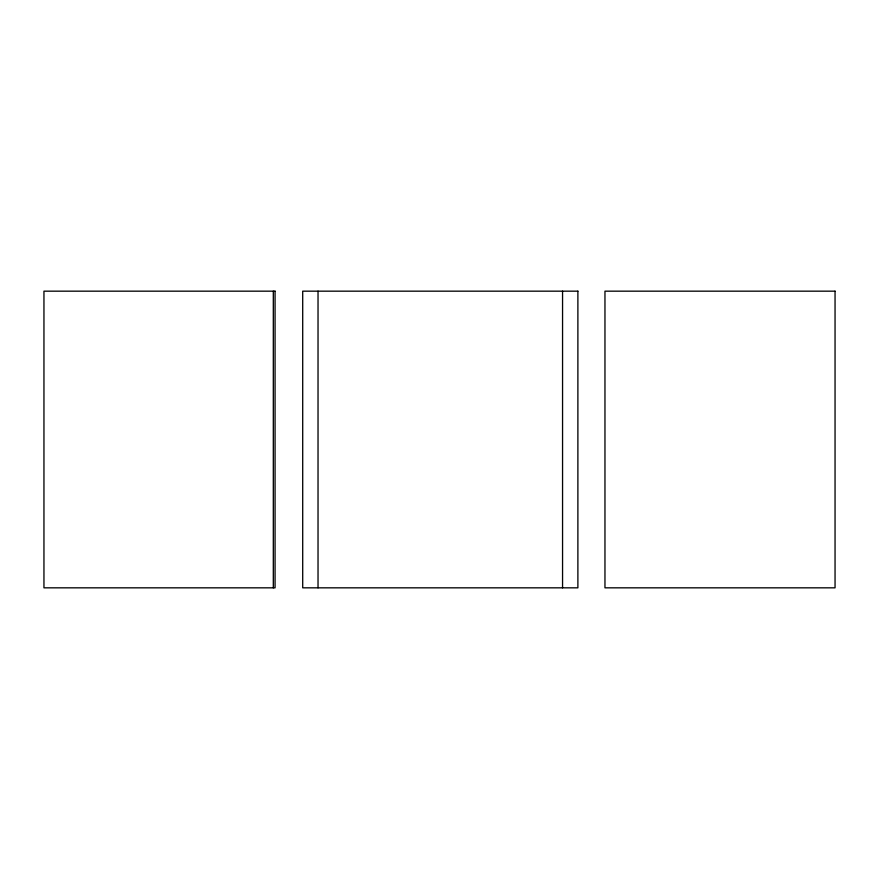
<?xml version="1.0" encoding="UTF-8"?>
<svg xmlns="http://www.w3.org/2000/svg" width="879" height="879" viewBox="0 0 879 879"><rect width="100%" height="100%" fill="white"/><g stroke="black" fill="none" stroke-linecap="round" stroke-linejoin="round"><path stroke-width="1.32" d="M562.56 291.169L562.56 587.831M318.033 291.169L318.033 587.831M273.314 291.169L273.314 587.831M275.061 291.169L43.95 291.169L43.95 587.831L275.061 587.831L275.061 291.169M577.888 291.169L302.706 291.169L302.706 587.831L577.888 587.831L577.888 291.169M835.05 291.169L604.961 291.169L604.961 587.831L835.05 587.831L835.05 291.169"/></g></svg>
